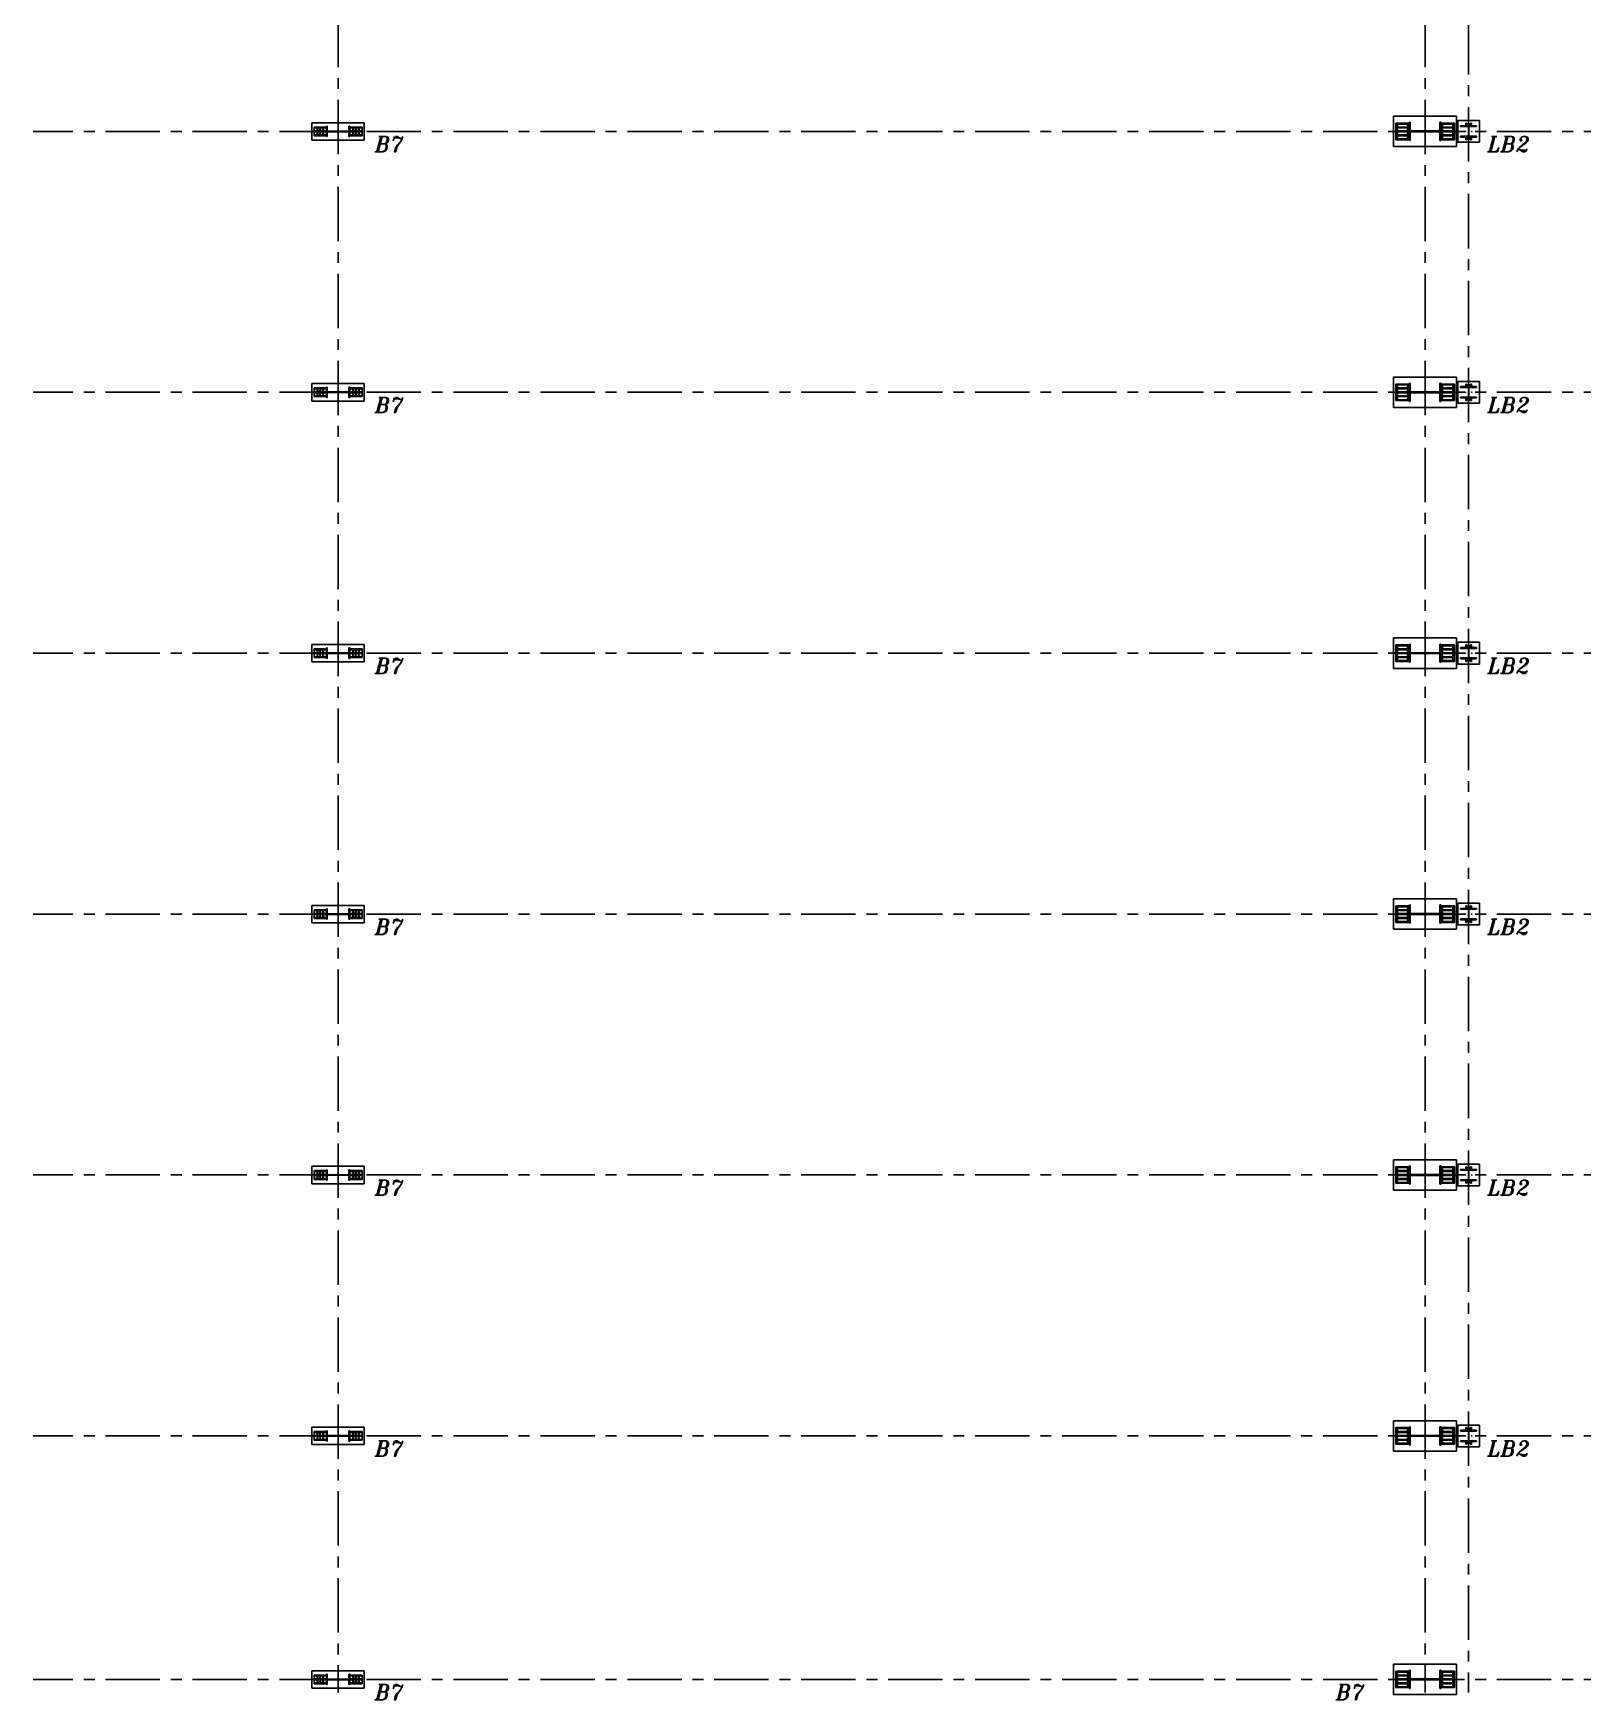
# Model space of a CAD drawing. Header units: inches. Extents: x -15 to 1885144, y -42615 to 866270.
# Drawn here: x 1628025 to 1663659, y 471937 to 510259 of the extents above; entities that cross this region are included whole.
import ezdxf

# ---------------------------------------------------------------- set-up
doc = ezdxf.new("R2010")
doc.units = ezdxf.units.IN
doc.header["$LTSCALE"] = 100
doc.header["$MEASUREMENT"] = 0
for name, pattern in [('CENTER', [2, 1.25, -0.25, 0.25, -0.25]), ('dash line', [30, 12, -18]), ('PHANTOM2', [1.25, 0.625, -0.125, 0.125, -0.125, 0.125, -0.125])]:
    doc.linetypes.add(name, pattern=pattern)
for name, color, linetype in [('axis', 8, 'PHANTOM2'), ('bolt', 1, 'Continuous'), ('bracing', 6, 'Continuous'), ('columns', 2, 'Continuous'), ('text', 3, 'Continuous')]:
    doc.layers.add(name, color=color, linetype=linetype)
doc.styles.add('TEXT-3', font='ITALICT.shx', dxfattribs={"height": 350})

# ---------------------------------------------------------------- blocks, each defined once
blk = doc.blocks.new('*U892')
at = {"layer": 'axis', "ltscale": 0.01}
blk.add_line((0, 7.5), (0, -7.5), dxfattribs=at)
at = {"layer": 'columns'}
for p, q in [((-600, 200), (600, 200)), ((-600, -200), (-600, 200)), ((-270, 100), (-550, 100)), ((-550, 100), (-550, 80)), ((-550, 80), (-270, 80)), ((-550, 80), (-550, 10)), ((-270, 10), (-550, 10)), ((-550, -10), (-550, 10)), ((-250, 120), (-270, 120)), ((-270, 120), (-270, -120)), ((-250, -120), (-250, 120)), ((250, 7.5), (-250, 7.5)), ((250, -120), (250, 120)), ((250, 120), (270, 120)), ((270, 120), (270, -120)), ((270, 100), (550, 100)), ((550, 80), (270, 80)), ((270, 10), (550, 10)), ((550, 100), (550, 80)), ((550, 10), (550, 80)), ((550, -10), (550, 10)), ((600, 200), (600, -200)), ((600, -200), (-600, -200)), ((-270, -10), (-550, -10)), ((-550, -10), (-550, -80)), ((-550, -100), (-550, -80)), ((-550, -80), (-270, -80)), ((-270, -100), (-550, -100)), ((-270, -120), (-250, -120)), ((250, -7.5), (-250, -7.5)), ((270, -120), (250, -120)), ((270, -10), (550, -10)), ((550, -80), (270, -80)), ((270, -100), (550, -100)), ((550, -80), (550, -10)), ((550, -100), (550, -80))]:
    blk.add_line(p, q, dxfattribs=at)
at = {"layer": 'columns', "ltscale": 10}
for p, q in [((-550, 100), (-290, 100)), ((-550, 80), (-290, 80)), ((-550, 10), (-290, 10)), ((-270, 30), (-270, 60)), ((-250, 17.5), (-250, 120)), ((-230, 7.5), (230, 7.5)), ((250, 17.5), (250, 120)), ((270, 30), (270, 60)), ((550, 100), (290, 100)), ((550, 80), (290, 80)), ((550, 10), (290, 10)), ((-550, -10), (-290, -10)), ((-550, -80), (-290, -80)), ((-550, -100), (-290, -100)), ((-270, -60), (-270, -30)), ((-250, -120), (-250, -17.5)), ((-230, -7.5), (230, -7.5)), ((250, -120), (250, -17.5)), ((270, -60), (270, -30)), ((550, -10), (290, -10)), ((550, -80), (290, -80)), ((550, -100), (290, -100))]:
    blk.add_line(p, q, dxfattribs=at)
at = {"layer": 'columns'}
for centre in [(-476, 45), (-410, 45), (-344, 45), (344, 45), (410, 45), (476, 45), (-476, -45), (-410, -45), (-344, -45), (344, -45), (410, -45), (476, -45)]:
    blk.add_circle(centre, 11, dxfattribs=at)
blk = doc.blocks.new('*U893')
at = {"layer": 'axis', "color": 0, "linetype": 'ByBlock', "lineweight": -2, "transparency": 16777216}
for p in [(0, 30000), (0, 24000), (0, 18000), (0, 12000), (0, 6000), (0, 0)]:
    blk.add_blockref('*U892', p, dxfattribs=at)
blk = doc.blocks.new('*U894')
at = {"layer": 'bolt'}
for centre in [(-124.5, 0), (124.5, 0)]:
    blk.add_circle(centre, 11, dxfattribs=at)
blk = doc.blocks.new('*U895')
at = {"layer": 'columns', "color": 0, "linetype": 'ByBlock', "lineweight": -2, "transparency": 16777216}
for p in [(0, 0), (1035, 0), (0, -90), (0, -180), (0, -270), (1035, -90), (1035, -180), (1035, -270)]:
    blk.add_blockref('*U894', p, dxfattribs=at)
blk = doc.blocks.new('*U899')
at = {"layer": 'bolt'}
for centre in [(-124.5, 0), (124.5, 0)]:
    blk.add_circle(centre, 11, dxfattribs=at)
blk = doc.blocks.new('*U900')
at = {"layer": 'columns', "color": 0, "linetype": 'ByBlock', "lineweight": -2, "transparency": 16777216}
for p in [(0, 0), (1035, 0), (0, -90), (0, -180), (0, -270), (1035, -90), (1035, -180), (1035, -270)]:
    blk.add_blockref('*U899', p, dxfattribs=at)
blk = doc.blocks.new('*U901')
at = {"layer": 'bolt'}
for centre in [(-124.5, 0), (124.5, 0)]:
    blk.add_circle(centre, 11, dxfattribs=at)
blk = doc.blocks.new('*U902')
at = {"layer": 'columns', "color": 0, "linetype": 'ByBlock', "lineweight": -2, "transparency": 16777216}
for p in [(0, 0), (1035, 0), (0, -90), (0, -180), (0, -270), (1035, -90), (1035, -180), (1035, -270)]:
    blk.add_blockref('*U901', p, dxfattribs=at)
blk = doc.blocks.new('*U903')
at = {"layer": 'bolt'}
for centre in [(-124.5, 0), (124.5, 0)]:
    blk.add_circle(centre, 11, dxfattribs=at)
blk = doc.blocks.new('*U904')
at = {"layer": 'columns', "color": 0, "linetype": 'ByBlock', "lineweight": -2, "transparency": 16777216}
for p in [(0, 0), (1035, 0), (0, -90), (0, -180), (0, -270), (1035, -90), (1035, -180), (1035, -270)]:
    blk.add_blockref('*U903', p, dxfattribs=at)
blk = doc.blocks.new('*U905')
at = {"layer": 'bolt'}
for centre in [(-124.5, 0), (124.5, 0)]:
    blk.add_circle(centre, 11, dxfattribs=at)
blk = doc.blocks.new('*U906')
at = {"layer": 'columns', "color": 0, "linetype": 'ByBlock', "lineweight": -2, "transparency": 16777216}
for p in [(0, 0), (1035, 0), (0, -90), (0, -180), (0, -270), (1035, -90), (1035, -180), (1035, -270)]:
    blk.add_blockref('*U905', p, dxfattribs=at)
blk = doc.blocks.new('*U907')
at = {"layer": 'bolt'}
for centre in [(-124.5, 0), (124.5, 0)]:
    blk.add_circle(centre, 11, dxfattribs=at)
blk = doc.blocks.new('*U908')
at = {"layer": 'columns', "color": 0, "linetype": 'ByBlock', "lineweight": -2, "transparency": 16777216}
for p in [(0, 0), (1035, 0), (0, -90), (0, -180), (0, -270), (1035, -90), (1035, -180), (1035, -270)]:
    blk.add_blockref('*U907', p, dxfattribs=at)
blk = doc.blocks.new('*U909')
at = {"layer": 'bolt'}
for centre in [(-124.5, 0), (124.5, 0)]:
    blk.add_circle(centre, 11, dxfattribs=at)
blk = doc.blocks.new('*U910')
at = {"layer": 'columns', "color": 0, "linetype": 'ByBlock', "lineweight": -2, "transparency": 16777216}
for p in [(0, 0), (1035, 0), (0, -90), (0, -180), (0, -270), (1035, -90), (1035, -180), (1035, -270)]:
    blk.add_blockref('*U909', p, dxfattribs=at)
blk = doc.blocks.new('*U1034')
at = {"layer": 'text', "linetype": 'Continuous', "style": 'TEXT-3'}
for s, p in [('B7', (-44119, -175)), ('LB2', (-18529, -175))]:
    blk.add_text(s, height=350, dxfattribs=at).set_placement(p)
blk = doc.blocks.new('*U1035')
at = {"layer": 'bracing', "color": 0, "linetype": 'ByBlock', "lineweight": -2, "transparency": 16777216}
for p in [(0, 30000), (0, 24000), (0, 18000), (0, 12000), (0, 6000), (0, 0)]:
    blk.add_blockref('*U1034', p, dxfattribs=at)

msp = doc.modelspace()

# ---------------------------------------------------------------- linework, layer by layer
at = {"layer": 'axis', "linetype": 'CENTER', "ltscale": 10}
for p, q in [((1661034.378, 550564.079), (1661034.378, 472103.515)), ((1635034.378, 548729.183), (1635034.378, 472103.515)), ((1660034.378, 548729.183), (1660034.378, 472103.515)), ((1734936.993, 508003.515), (1628025.176, 508003.515)), ((1734936.993, 508003.515), (1628025.176, 508003.515)), ((1734936.993, 508003.515), (1628025.176, 508003.515)), ((1734936.993, 508003.515), (1628025.176, 508003.515)), ((1734936.993, 502003.515), (1628025.176, 502003.515)), ((1734936.993, 502003.515), (1628025.176, 502003.515)), ((1734936.993, 502003.515), (1628025.176, 502003.515)), ((1734936.993, 502003.515), (1628025.176, 502003.515)), ((1734936.993, 496003.515), (1628025.176, 496003.515)), ((1734936.993, 496003.515), (1628025.176, 496003.515)), ((1734936.993, 496003.515), (1628025.176, 496003.515)), ((1734936.993, 496003.515), (1628025.176, 496003.515)), ((1734936.993, 490003.515), (1628025.176, 490003.515)), ((1734936.993, 490003.515), (1628025.176, 490003.515)), ((1734936.993, 490003.515), (1628025.176, 490003.515)), ((1734936.993, 490003.515), (1628025.176, 490003.515)), ((1734936.993, 484003.515), (1628025.176, 484003.515)), ((1734936.993, 484003.515), (1628025.176, 484003.515)), ((1734936.993, 484003.515), (1628025.176, 484003.515)), ((1734936.993, 484003.515), (1628025.176, 484003.515)), ((1734936.993, 478003.515), (1628025.176, 478003.515)), ((1734936.993, 478003.515), (1628025.176, 478003.515)), ((1734936.993, 478003.515), (1628025.176, 478003.515)), ((1734936.993, 478003.515), (1628025.176, 478003.515)), ((1734936.993, 472403.515), (1628025.176, 472403.515)), ((1635034.378, 472411.015), (1635034.378, 472396.015))]:
    msp.add_line(p, q, dxfattribs=at)
at = {"layer": 'columns'}
for p, q in [((1659309.378, 507653.515), (1659309.378, 508353.515)), ((1659309.378, 508353.515), (1660759.378, 508353.515)), ((1659674.378, 508193.515), (1659359.378, 508193.515)), ((1659359.378, 508193.515), (1659359.378, 507813.515)), ((1659694.378, 508213.515), (1659674.378, 508213.515)), ((1659674.378, 508213.515), (1659674.378, 507793.515)), ((1659674.378, 508105.515), (1659674.378, 508189.515)), ((1659674.378, 508173.515), (1659674.378, 508103.515)), ((1659694.378, 507793.515), (1659694.378, 508213.515)), ((1660394.378, 508213.515), (1660374.378, 508213.515)), ((1660374.378, 508213.515), (1660374.378, 507793.515)), ((1660394.378, 507793.515), (1660394.378, 508213.515)), ((1660394.378, 508193.515), (1660709.378, 508193.515)), ((1660709.378, 508193.515), (1660709.378, 507813.515)), ((1660759.378, 508353.515), (1660759.378, 508003.515)), ((1660784.378, 507753.515), (1660784.378, 508253.515)), ((1660784.378, 508253.515), (1661034.378, 508253.515)), ((1660969.378, 508133.515), (1660969.378, 508193.515)), ((1660969.378, 508193.515), (1660989.378, 508193.515)), ((1660989.378, 508193.515), (1660989.378, 508133.515)), ((1661024.378, 508133.515), (1661024.378, 508193.515)), ((1661024.378, 508193.515), (1661044.378, 508193.515)), ((1661034.378, 508253.515), (1661284.378, 508253.515)), ((1661044.378, 508193.515), (1661044.378, 508133.515)), ((1661079.378, 508133.515), (1661079.378, 508193.515)), ((1661079.378, 508193.515), (1661099.378, 508193.515)), ((1661099.378, 508193.515), (1661099.378, 508133.515)), ((1661284.378, 508253.515), (1661284.378, 507753.515)), ((1659359.378, 507813.515), (1659674.378, 507813.515)), ((1659694.378, 507793.515), (1659674.378, 507793.515)), ((1660374.378, 508013.515), (1659694.378, 508013.515)), ((1660374.378, 507993.515), (1659694.378, 507993.515)), ((1660374.378, 507793.515), (1660394.378, 507793.515)), ((1660709.378, 507813.515), (1660394.378, 507813.515)), ((1660759.378, 508003.515), (1660759.378, 507653.515)), ((1660849.378, 508113.515), (1660849.378, 508133.515)), ((1660849.378, 508133.515), (1660959.378, 508133.515)), ((1660959.378, 508113.515), (1660849.378, 508113.515)), ((1660849.378, 507873.515), (1660849.378, 507893.515)), ((1660849.378, 507893.515), (1660959.378, 507893.515)), ((1660959.378, 507873.515), (1660849.378, 507873.515)), ((1661109.378, 508133.515), (1660959.378, 508133.515)), ((1660959.378, 508133.515), (1660959.378, 508113.515)), ((1660959.378, 508113.515), (1661109.378, 508113.515)), ((1661109.378, 507893.515), (1660959.378, 507893.515)), ((1660959.378, 507893.515), (1660959.378, 507873.515)), ((1660959.378, 507873.515), (1661109.378, 507873.515)), ((1660969.378, 507873.515), (1660969.378, 507813.515)), ((1660969.378, 507813.515), (1660989.378, 507813.515)), ((1660989.378, 507813.515), (1660989.378, 507873.515)), ((1661024.378, 507873.515), (1661024.378, 507813.515)), ((1661024.378, 507813.515), (1661044.378, 507813.515)), ((1661029.378, 507893.515), (1661029.378, 508113.515)), ((1661039.378, 507893.515), (1661039.378, 508113.515)), ((1661044.378, 507813.515), (1661044.378, 507873.515)), ((1661079.378, 507873.515), (1661079.378, 507813.515)), ((1661079.378, 507813.515), (1661099.378, 507813.515)), ((1661099.378, 507813.515), (1661099.378, 507873.515)), ((1661109.378, 508113.515), (1661109.378, 508133.515)), ((1661219.378, 508133.515), (1661109.378, 508133.515)), ((1661109.378, 508113.515), (1661219.378, 508113.515)), ((1661109.378, 507873.515), (1661109.378, 507893.515)), ((1661219.378, 507893.515), (1661109.378, 507893.515)), ((1661109.378, 507873.515), (1661219.378, 507873.515)), ((1661219.378, 508113.515), (1661219.378, 508133.515)), ((1661219.378, 507873.515), (1661219.378, 507893.515)), ((1660759.378, 507653.515), (1659309.378, 507653.515)), ((1661284.378, 507753.515), (1660784.378, 507753.515)), ((1659309.378, 501653.515), (1659309.378, 502353.515)), ((1659309.378, 502353.515), (1660759.378, 502353.515)), ((1659674.378, 502193.515), (1659359.378, 502193.515)), ((1659359.378, 502193.515), (1659359.378, 501813.515)), ((1659694.378, 502213.515), (1659674.378, 502213.515)), ((1659674.378, 502213.515), (1659674.378, 501793.515)), ((1659674.378, 502105.515), (1659674.378, 502189.515)), ((1659674.378, 502173.515), (1659674.378, 502103.515)), ((1659694.378, 501793.515), (1659694.378, 502213.515)), ((1660394.378, 502213.515), (1660374.378, 502213.515)), ((1660374.378, 502213.515), (1660374.378, 501793.515)), ((1660394.378, 501793.515), (1660394.378, 502213.515)), ((1660394.378, 502193.515), (1660709.378, 502193.515)), ((1660709.378, 502193.515), (1660709.378, 501813.515)), ((1660759.378, 502353.515), (1660759.378, 502003.515)), ((1660784.378, 501753.515), (1660784.378, 502253.515)), ((1660784.378, 502253.515), (1661034.378, 502253.515)), ((1660849.378, 502113.515), (1660849.378, 502133.515)), ((1660849.378, 502133.515), (1660959.378, 502133.515)), ((1660959.378, 502113.515), (1660849.378, 502113.515)), ((1661109.378, 502133.515), (1660959.378, 502133.515)), ((1660959.378, 502133.515), (1660959.378, 502113.515)), ((1660959.378, 502113.515), (1661109.378, 502113.515)), ((1660969.378, 502133.515), (1660969.378, 502193.515)), ((1660969.378, 502193.515), (1660989.378, 502193.515)), ((1660989.378, 502193.515), (1660989.378, 502133.515)), ((1661024.378, 502133.515), (1661024.378, 502193.515)), ((1661024.378, 502193.515), (1661044.378, 502193.515)), ((1661029.378, 501893.515), (1661029.378, 502113.515)), ((1661034.378, 502253.515), (1661284.378, 502253.515)), ((1661039.378, 501893.515), (1661039.378, 502113.515)), ((1661044.378, 502193.515), (1661044.378, 502133.515)), ((1661079.378, 502133.515), (1661079.378, 502193.515)), ((1661079.378, 502193.515), (1661099.378, 502193.515)), ((1661099.378, 502193.515), (1661099.378, 502133.515)), ((1661109.378, 502113.515), (1661109.378, 502133.515)), ((1661219.378, 502133.515), (1661109.378, 502133.515)), ((1661109.378, 502113.515), (1661219.378, 502113.515)), ((1661219.378, 502113.515), (1661219.378, 502133.515)), ((1661284.378, 502253.515), (1661284.378, 501753.515)), ((1660759.378, 501653.515), (1659309.378, 501653.515)), ((1659359.378, 501813.515), (1659674.378, 501813.515)), ((1659694.378, 501793.515), (1659674.378, 501793.515)), ((1660374.378, 502013.515), (1659694.378, 502013.515)), ((1660374.378, 501993.515), (1659694.378, 501993.515)), ((1660374.378, 501793.515), (1660394.378, 501793.515)), ((1660709.378, 501813.515), (1660394.378, 501813.515)), ((1660759.378, 502003.515), (1660759.378, 501653.515)), ((1661284.378, 501753.515), (1660784.378, 501753.515)), ((1660849.378, 501873.515), (1660849.378, 501893.515)), ((1660849.378, 501893.515), (1660959.378, 501893.515)), ((1660959.378, 501873.515), (1660849.378, 501873.515)), ((1661109.378, 501893.515), (1660959.378, 501893.515)), ((1660959.378, 501893.515), (1660959.378, 501873.515)), ((1660959.378, 501873.515), (1661109.378, 501873.515)), ((1660969.378, 501873.515), (1660969.378, 501813.515)), ((1660969.378, 501813.515), (1660989.378, 501813.515)), ((1660989.378, 501813.515), (1660989.378, 501873.515)), ((1661024.378, 501873.515), (1661024.378, 501813.515)), ((1661024.378, 501813.515), (1661044.378, 501813.515)), ((1661044.378, 501813.515), (1661044.378, 501873.515)), ((1661079.378, 501873.515), (1661079.378, 501813.515)), ((1661079.378, 501813.515), (1661099.378, 501813.515)), ((1661099.378, 501813.515), (1661099.378, 501873.515)), ((1661109.378, 501873.515), (1661109.378, 501893.515)), ((1661219.378, 501893.515), (1661109.378, 501893.515)), ((1661109.378, 501873.515), (1661219.378, 501873.515)), ((1661219.378, 501873.515), (1661219.378, 501893.515)), ((1659309.378, 495653.515), (1659309.378, 496353.515)), ((1659309.378, 496353.515), (1660759.378, 496353.515)), ((1660759.378, 496353.515), (1660759.378, 496003.515)), ((1659674.378, 496193.515), (1659359.378, 496193.515)), ((1659359.378, 496193.515), (1659359.378, 495813.515)), ((1659694.378, 496213.515), (1659674.378, 496213.515)), ((1659674.378, 496213.515), (1659674.378, 495793.515)), ((1659674.378, 496105.515), (1659674.378, 496189.515)), ((1659674.378, 496173.515), (1659674.378, 496103.515)), ((1659694.378, 495793.515), (1659694.378, 496213.515)), ((1660374.378, 496013.515), (1659694.378, 496013.515)), ((1660374.378, 495993.515), (1659694.378, 495993.515)), ((1660394.378, 496213.515), (1660374.378, 496213.515)), ((1660374.378, 496213.515), (1660374.378, 495793.515)), ((1660394.378, 495793.515), (1660394.378, 496213.515)), ((1660394.378, 496193.515), (1660709.378, 496193.515)), ((1660709.378, 496193.515), (1660709.378, 495813.515)), ((1660759.378, 496003.515), (1660759.378, 495653.515)), ((1660784.378, 495753.515), (1660784.378, 496253.515)), ((1660784.378, 496253.515), (1661034.378, 496253.515)), ((1660849.378, 496113.515), (1660849.378, 496133.515)), ((1660849.378, 496133.515), (1660959.378, 496133.515)), ((1660959.378, 496113.515), (1660849.378, 496113.515)), ((1660849.378, 495873.515), (1660849.378, 495893.515)), ((1660849.378, 495893.515), (1660959.378, 495893.515)), ((1661109.378, 496133.515), (1660959.378, 496133.515)), ((1660959.378, 496133.515), (1660959.378, 496113.515)), ((1660959.378, 496113.515), (1661109.378, 496113.515)), ((1661109.378, 495893.515), (1660959.378, 495893.515)), ((1660959.378, 495893.515), (1660959.378, 495873.515)), ((1660969.378, 496133.515), (1660969.378, 496193.515)), ((1660969.378, 496193.515), (1660989.378, 496193.515)), ((1660989.378, 496193.515), (1660989.378, 496133.515)), ((1661024.378, 496133.515), (1661024.378, 496193.515)), ((1661024.378, 496193.515), (1661044.378, 496193.515)), ((1661029.378, 495893.515), (1661029.378, 496113.515)), ((1661034.378, 496253.515), (1661284.378, 496253.515)), ((1661039.378, 495893.515), (1661039.378, 496113.515)), ((1661044.378, 496193.515), (1661044.378, 496133.515)), ((1661079.378, 496133.515), (1661079.378, 496193.515)), ((1661079.378, 496193.515), (1661099.378, 496193.515)), ((1661099.378, 496193.515), (1661099.378, 496133.515)), ((1661109.378, 496113.515), (1661109.378, 496133.515)), ((1661219.378, 496133.515), (1661109.378, 496133.515)), ((1661109.378, 496113.515), (1661219.378, 496113.515)), ((1661109.378, 495873.515), (1661109.378, 495893.515)), ((1661219.378, 495893.515), (1661109.378, 495893.515)), ((1661219.378, 496113.515), (1661219.378, 496133.515)), ((1661219.378, 495873.515), (1661219.378, 495893.515)), ((1661284.378, 496253.515), (1661284.378, 495753.515)), ((1660759.378, 495653.515), (1659309.378, 495653.515)), ((1659359.378, 495813.515), (1659674.378, 495813.515)), ((1659694.378, 495793.515), (1659674.378, 495793.515)), ((1660374.378, 495793.515), (1660394.378, 495793.515)), ((1660709.378, 495813.515), (1660394.378, 495813.515)), ((1661284.378, 495753.515), (1660784.378, 495753.515)), ((1660959.378, 495873.515), (1660849.378, 495873.515)), ((1660959.378, 495873.515), (1661109.378, 495873.515)), ((1660969.378, 495873.515), (1660969.378, 495813.515)), ((1660969.378, 495813.515), (1660989.378, 495813.515)), ((1660989.378, 495813.515), (1660989.378, 495873.515)), ((1661024.378, 495873.515), (1661024.378, 495813.515)), ((1661024.378, 495813.515), (1661044.378, 495813.515)), ((1661044.378, 495813.515), (1661044.378, 495873.515)), ((1661079.378, 495873.515), (1661079.378, 495813.515)), ((1661079.378, 495813.515), (1661099.378, 495813.515)), ((1661099.378, 495813.515), (1661099.378, 495873.515)), ((1661109.378, 495873.515), (1661219.378, 495873.515)), ((1659309.378, 489653.515), (1659309.378, 490353.515)), ((1659309.378, 490353.515), (1660759.378, 490353.515)), ((1659674.378, 490193.515), (1659359.378, 490193.515)), ((1659359.378, 490193.515), (1659359.378, 489813.515)), ((1659694.378, 490213.515), (1659674.378, 490213.515)), ((1659674.378, 490213.515), (1659674.378, 489793.515)), ((1659674.378, 490105.515), (1659674.378, 490189.515)), ((1659674.378, 490173.515), (1659674.378, 490103.515)), ((1659694.378, 489793.515), (1659694.378, 490213.515)), ((1660394.378, 490213.515), (1660374.378, 490213.515)), ((1660374.378, 490213.515), (1660374.378, 489793.515)), ((1660394.378, 489793.515), (1660394.378, 490213.515)), ((1660394.378, 490193.515), (1660709.378, 490193.515)), ((1660709.378, 490193.515), (1660709.378, 489813.515)), ((1660759.378, 490353.515), (1660759.378, 490003.515)), ((1660784.378, 489753.515), (1660784.378, 490253.515)), ((1660784.378, 490253.515), (1661034.378, 490253.515)), ((1660969.378, 490133.515), (1660969.378, 490193.515)), ((1660969.378, 490193.515), (1660989.378, 490193.515)), ((1660989.378, 490193.515), (1660989.378, 490133.515)), ((1661024.378, 490133.515), (1661024.378, 490193.515)), ((1661024.378, 490193.515), (1661044.378, 490193.515)), ((1661034.378, 490253.515), (1661284.378, 490253.515)), ((1661044.378, 490193.515), (1661044.378, 490133.515)), ((1661079.378, 490133.515), (1661079.378, 490193.515)), ((1661079.378, 490193.515), (1661099.378, 490193.515)), ((1661099.378, 490193.515), (1661099.378, 490133.515)), ((1661284.378, 490253.515), (1661284.378, 489753.515)), ((1659359.378, 489813.515), (1659674.378, 489813.515)), ((1659694.378, 489793.515), (1659674.378, 489793.515)), ((1660374.378, 490013.515), (1659694.378, 490013.515)), ((1660374.378, 489993.515), (1659694.378, 489993.515)), ((1660374.378, 489793.515), (1660394.378, 489793.515)), ((1660709.378, 489813.515), (1660394.378, 489813.515)), ((1660759.378, 490003.515), (1660759.378, 489653.515)), ((1660849.378, 490113.515), (1660849.378, 490133.515)), ((1660849.378, 490133.515), (1660959.378, 490133.515)), ((1660959.378, 490113.515), (1660849.378, 490113.515)), ((1660849.378, 489873.515), (1660849.378, 489893.515)), ((1660849.378, 489893.515), (1660959.378, 489893.515)), ((1660959.378, 489873.515), (1660849.378, 489873.515)), ((1661109.378, 490133.515), (1660959.378, 490133.515)), ((1660959.378, 490133.515), (1660959.378, 490113.515)), ((1660959.378, 490113.515), (1661109.378, 490113.515)), ((1661109.378, 489893.515), (1660959.378, 489893.515)), ((1660959.378, 489893.515), (1660959.378, 489873.515)), ((1660959.378, 489873.515), (1661109.378, 489873.515)), ((1660969.378, 489873.515), (1660969.378, 489813.515)), ((1660969.378, 489813.515), (1660989.378, 489813.515)), ((1660989.378, 489813.515), (1660989.378, 489873.515)), ((1661024.378, 489873.515), (1661024.378, 489813.515)), ((1661024.378, 489813.515), (1661044.378, 489813.515)), ((1661029.378, 489893.515), (1661029.378, 490113.515)), ((1661039.378, 489893.515), (1661039.378, 490113.515)), ((1661044.378, 489813.515), (1661044.378, 489873.515)), ((1661079.378, 489873.515), (1661079.378, 489813.515)), ((1661079.378, 489813.515), (1661099.378, 489813.515)), ((1661099.378, 489813.515), (1661099.378, 489873.515)), ((1661109.378, 490113.515), (1661109.378, 490133.515)), ((1661219.378, 490133.515), (1661109.378, 490133.515)), ((1661109.378, 490113.515), (1661219.378, 490113.515)), ((1661109.378, 489873.515), (1661109.378, 489893.515)), ((1661219.378, 489893.515), (1661109.378, 489893.515)), ((1661109.378, 489873.515), (1661219.378, 489873.515)), ((1661219.378, 490113.515), (1661219.378, 490133.515)), ((1661219.378, 489873.515), (1661219.378, 489893.515)), ((1660759.378, 489653.515), (1659309.378, 489653.515)), ((1661284.378, 489753.515), (1660784.378, 489753.515)), ((1659309.378, 483653.515), (1659309.378, 484353.515)), ((1659309.378, 484353.515), (1660759.378, 484353.515)), ((1659674.378, 484193.515), (1659359.378, 484193.515)), ((1659359.378, 484193.515), (1659359.378, 483813.515)), ((1659694.378, 484213.515), (1659674.378, 484213.515)), ((1659674.378, 484213.515), (1659674.378, 483793.515)), ((1659674.378, 484105.515), (1659674.378, 484189.515)), ((1659674.378, 484173.515), (1659674.378, 484103.515)), ((1659694.378, 483793.515), (1659694.378, 484213.515)), ((1660374.378, 484013.515), (1659694.378, 484013.515)), ((1660394.378, 484213.515), (1660374.378, 484213.515)), ((1660374.378, 484213.515), (1660374.378, 483793.515)), ((1660394.378, 483793.515), (1660394.378, 484213.515)), ((1660394.378, 484193.515), (1660709.378, 484193.515)), ((1660709.378, 484193.515), (1660709.378, 483813.515)), ((1660759.378, 484353.515), (1660759.378, 484003.515)), ((1660784.378, 483753.515), (1660784.378, 484253.515)), ((1660784.378, 484253.515), (1661034.378, 484253.515)), ((1660849.378, 484113.515), (1660849.378, 484133.515)), ((1660849.378, 484133.515), (1660959.378, 484133.515)), ((1660959.378, 484113.515), (1660849.378, 484113.515)), ((1661109.378, 484133.515), (1660959.378, 484133.515)), ((1660959.378, 484133.515), (1660959.378, 484113.515)), ((1660959.378, 484113.515), (1661109.378, 484113.515)), ((1660969.378, 484133.515), (1660969.378, 484193.515)), ((1660969.378, 484193.515), (1660989.378, 484193.515)), ((1660989.378, 484193.515), (1660989.378, 484133.515)), ((1661024.378, 484133.515), (1661024.378, 484193.515)), ((1661024.378, 484193.515), (1661044.378, 484193.515)), ((1661029.378, 483893.515), (1661029.378, 484113.515)), ((1661034.378, 484253.515), (1661284.378, 484253.515)), ((1661039.378, 483893.515), (1661039.378, 484113.515)), ((1661044.378, 484193.515), (1661044.378, 484133.515)), ((1661079.378, 484133.515), (1661079.378, 484193.515)), ((1661079.378, 484193.515), (1661099.378, 484193.515)), ((1661099.378, 484193.515), (1661099.378, 484133.515)), ((1661109.378, 484113.515), (1661109.378, 484133.515)), ((1661219.378, 484133.515), (1661109.378, 484133.515)), ((1661109.378, 484113.515), (1661219.378, 484113.515)), ((1661219.378, 484113.515), (1661219.378, 484133.515)), ((1661284.378, 484253.515), (1661284.378, 483753.515)), ((1660759.378, 483653.515), (1659309.378, 483653.515)), ((1659359.378, 483813.515), (1659674.378, 483813.515)), ((1659694.378, 483793.515), (1659674.378, 483793.515)), ((1660374.378, 483993.515), (1659694.378, 483993.515)), ((1660374.378, 483793.515), (1660394.378, 483793.515)), ((1660709.378, 483813.515), (1660394.378, 483813.515)), ((1660759.378, 484003.515), (1660759.378, 483653.515)), ((1661284.378, 483753.515), (1660784.378, 483753.515)), ((1660849.378, 483873.515), (1660849.378, 483893.515)), ((1660849.378, 483893.515), (1660959.378, 483893.515)), ((1660959.378, 483873.515), (1660849.378, 483873.515)), ((1661109.378, 483893.515), (1660959.378, 483893.515)), ((1660959.378, 483893.515), (1660959.378, 483873.515)), ((1660959.378, 483873.515), (1661109.378, 483873.515)), ((1660969.378, 483873.515), (1660969.378, 483813.515)), ((1660969.378, 483813.515), (1660989.378, 483813.515)), ((1660989.378, 483813.515), (1660989.378, 483873.515)), ((1661024.378, 483873.515), (1661024.378, 483813.515)), ((1661024.378, 483813.515), (1661044.378, 483813.515)), ((1661044.378, 483813.515), (1661044.378, 483873.515)), ((1661079.378, 483873.515), (1661079.378, 483813.515)), ((1661079.378, 483813.515), (1661099.378, 483813.515)), ((1661099.378, 483813.515), (1661099.378, 483873.515)), ((1661109.378, 483873.515), (1661109.378, 483893.515)), ((1661219.378, 483893.515), (1661109.378, 483893.515)), ((1661109.378, 483873.515), (1661219.378, 483873.515)), ((1661219.378, 483873.515), (1661219.378, 483893.515)), ((1659309.378, 477653.515), (1659309.378, 478353.515)), ((1659309.378, 478353.515), (1660759.378, 478353.515)), ((1660759.378, 478353.515), (1660759.378, 478003.515)), ((1659674.378, 478193.515), (1659359.378, 478193.515)), ((1659359.378, 478193.515), (1659359.378, 477813.515)), ((1659694.378, 478213.515), (1659674.378, 478213.515)), ((1659674.378, 478213.515), (1659674.378, 477793.515)), ((1659674.378, 478105.515), (1659674.378, 478189.515)), ((1659674.378, 478173.515), (1659674.378, 478103.515)), ((1659694.378, 477793.515), (1659694.378, 478213.515)), ((1660374.378, 478013.515), (1659694.378, 478013.515)), ((1660374.378, 477993.515), (1659694.378, 477993.515)), ((1660394.378, 478213.515), (1660374.378, 478213.515)), ((1660374.378, 478213.515), (1660374.378, 477793.515)), ((1660394.378, 477793.515), (1660394.378, 478213.515)), ((1660394.378, 478193.515), (1660709.378, 478193.515)), ((1660709.378, 478193.515), (1660709.378, 477813.515)), ((1660759.378, 478003.515), (1660759.378, 477653.515)), ((1660784.378, 477753.515), (1660784.378, 478253.515)), ((1660784.378, 478253.515), (1661034.378, 478253.515)), ((1660849.378, 478113.515), (1660849.378, 478133.515)), ((1660849.378, 478133.515), (1660959.378, 478133.515)), ((1660959.378, 478113.515), (1660849.378, 478113.515)), ((1660849.378, 477873.515), (1660849.378, 477893.515)), ((1660849.378, 477893.515), (1660959.378, 477893.515)), ((1661109.378, 478133.515), (1660959.378, 478133.515)), ((1660959.378, 478133.515), (1660959.378, 478113.515)), ((1660959.378, 478113.515), (1661109.378, 478113.515)), ((1661109.378, 477893.515), (1660959.378, 477893.515)), ((1660959.378, 477893.515), (1660959.378, 477873.515)), ((1660969.378, 478133.515), (1660969.378, 478193.515)), ((1660969.378, 478193.515), (1660989.378, 478193.515)), ((1660989.378, 478193.515), (1660989.378, 478133.515)), ((1661024.378, 478133.515), (1661024.378, 478193.515)), ((1661024.378, 478193.515), (1661044.378, 478193.515)), ((1661029.378, 477893.515), (1661029.378, 478113.515)), ((1661034.378, 478253.515), (1661284.378, 478253.515)), ((1661039.378, 477893.515), (1661039.378, 478113.515)), ((1661044.378, 478193.515), (1661044.378, 478133.515)), ((1661079.378, 478133.515), (1661079.378, 478193.515)), ((1661079.378, 478193.515), (1661099.378, 478193.515)), ((1661099.378, 478193.515), (1661099.378, 478133.515)), ((1661109.378, 478113.515), (1661109.378, 478133.515)), ((1661219.378, 478133.515), (1661109.378, 478133.515)), ((1661109.378, 478113.515), (1661219.378, 478113.515)), ((1661109.378, 477873.515), (1661109.378, 477893.515)), ((1661219.378, 477893.515), (1661109.378, 477893.515)), ((1661219.378, 478113.515), (1661219.378, 478133.515)), ((1661219.378, 477873.515), (1661219.378, 477893.515)), ((1661284.378, 478253.515), (1661284.378, 477753.515)), ((1660759.378, 477653.515), (1659309.378, 477653.515)), ((1659359.378, 477813.515), (1659674.378, 477813.515)), ((1659694.378, 477793.515), (1659674.378, 477793.515)), ((1660374.378, 477793.515), (1660394.378, 477793.515)), ((1660709.378, 477813.515), (1660394.378, 477813.515)), ((1661284.378, 477753.515), (1660784.378, 477753.515)), ((1660959.378, 477873.515), (1660849.378, 477873.515)), ((1660959.378, 477873.515), (1661109.378, 477873.515)), ((1660969.378, 477873.515), (1660969.378, 477813.515)), ((1660969.378, 477813.515), (1660989.378, 477813.515)), ((1660989.378, 477813.515), (1660989.378, 477873.515)), ((1661024.378, 477873.515), (1661024.378, 477813.515)), ((1661024.378, 477813.515), (1661044.378, 477813.515)), ((1661044.378, 477813.515), (1661044.378, 477873.515)), ((1661079.378, 477873.515), (1661079.378, 477813.515)), ((1661079.378, 477813.515), (1661099.378, 477813.515)), ((1661099.378, 477813.515), (1661099.378, 477873.515)), ((1661109.378, 477873.515), (1661219.378, 477873.515)), ((1634434.378, 472603.515), (1635634.378, 472603.515)), ((1634434.378, 472203.515), (1634434.378, 472603.515)), ((1634784.378, 472523.515), (1634764.378, 472523.515)), ((1634764.378, 472523.515), (1634764.378, 472283.515)), ((1634784.378, 472283.515), (1634784.378, 472523.515)), ((1635284.378, 472283.515), (1635284.378, 472523.515)), ((1635284.378, 472523.515), (1635304.378, 472523.515)), ((1635304.378, 472523.515), (1635304.378, 472283.515)), ((1635634.378, 472603.515), (1635634.378, 472203.515)), ((1659309.378, 472053.515), (1659309.378, 472753.515)), ((1659309.378, 472753.515), (1660759.378, 472753.515)), ((1659674.378, 472593.515), (1659359.378, 472593.515)), ((1659359.378, 472593.515), (1659359.378, 472213.515)), ((1659694.378, 472613.515), (1659674.378, 472613.515)), ((1659674.378, 472613.515), (1659674.378, 472193.515)), ((1659674.378, 472505.515), (1659674.378, 472589.515)), ((1659674.378, 472573.515), (1659674.378, 472503.515)), ((1659694.378, 472193.515), (1659694.378, 472613.515)), ((1660394.378, 472613.515), (1660374.378, 472613.515)), ((1660374.378, 472613.515), (1660374.378, 472193.515)), ((1660394.378, 472193.515), (1660394.378, 472613.515)), ((1660394.378, 472593.515), (1660709.378, 472593.515)), ((1660709.378, 472593.515), (1660709.378, 472213.515)), ((1660759.378, 472753.515), (1660759.378, 472403.515)), ((1635634.378, 472203.515), (1634434.378, 472203.515)), ((1634764.378, 472503.515), (1634484.378, 472503.515)), ((1634484.378, 472503.515), (1634484.378, 472483.515)), ((1634484.378, 472483.515), (1634764.378, 472483.515)), ((1634484.378, 472483.515), (1634484.378, 472413.515)), ((1634764.378, 472413.515), (1634484.378, 472413.515)), ((1634484.378, 472393.515), (1634484.378, 472413.515)), ((1634764.378, 472393.515), (1634484.378, 472393.515)), ((1634484.378, 472393.515), (1634484.378, 472323.515)), ((1634484.378, 472303.515), (1634484.378, 472323.515)), ((1634484.378, 472323.515), (1634764.378, 472323.515)), ((1634764.378, 472303.515), (1634484.378, 472303.515)), ((1634764.378, 472283.515), (1634784.378, 472283.515)), ((1635284.378, 472411.015), (1634784.378, 472411.015)), ((1635284.378, 472396.015), (1634784.378, 472396.015)), ((1635304.378, 472283.515), (1635284.378, 472283.515)), ((1635304.378, 472503.515), (1635584.378, 472503.515)), ((1635584.378, 472483.515), (1635304.378, 472483.515)), ((1635304.378, 472413.515), (1635584.378, 472413.515)), ((1635304.378, 472393.515), (1635584.378, 472393.515)), ((1635584.378, 472323.515), (1635304.378, 472323.515)), ((1635304.378, 472303.515), (1635584.378, 472303.515)), ((1635584.378, 472503.515), (1635584.378, 472483.515)), ((1635584.378, 472413.515), (1635584.378, 472483.515)), ((1635584.378, 472393.515), (1635584.378, 472413.515)), ((1635584.378, 472323.515), (1635584.378, 472393.515)), ((1635584.378, 472303.515), (1635584.378, 472323.515)), ((1659359.378, 472213.515), (1659674.378, 472213.515)), ((1659694.378, 472193.515), (1659674.378, 472193.515)), ((1660374.378, 472413.515), (1659694.378, 472413.515)), ((1660374.378, 472393.515), (1659694.378, 472393.515)), ((1660374.378, 472193.515), (1660394.378, 472193.515)), ((1660709.378, 472213.515), (1660394.378, 472213.515)), ((1660759.378, 472403.515), (1660759.378, 472053.515)), ((1660759.378, 472053.515), (1659309.378, 472053.515))]:
    msp.add_line(p, q, dxfattribs=at)
at = {"layer": 'columns', "linetype": 'dash line'}
for p, q in [((1659359.378, 508193.515), (1659359.378, 508173.515)), ((1659359.378, 508173.515), (1659674.378, 508173.515)), ((1660709.378, 508173.515), (1660394.378, 508173.515)), ((1660709.378, 508193.515), (1660709.378, 508173.515)), ((1659674.378, 508103.515), (1659359.378, 508103.515)), ((1659359.378, 508103.515), (1659359.378, 508083.515)), ((1659359.378, 508083.515), (1659674.378, 508083.515)), ((1659674.378, 508013.515), (1659359.378, 508013.515)), ((1659359.378, 508013.515), (1659359.378, 507993.515)), ((1659359.378, 507993.515), (1659674.378, 507993.515)), ((1659674.378, 507923.515), (1659359.378, 507923.515)), ((1659359.378, 507923.515), (1659359.378, 507903.515)), ((1659359.378, 507903.515), (1659674.378, 507903.515)), ((1659674.378, 507833.515), (1659359.378, 507833.515)), ((1659359.378, 507833.515), (1659359.378, 507813.515)), ((1660394.378, 508103.515), (1660709.378, 508103.515)), ((1660709.378, 508083.515), (1660394.378, 508083.515)), ((1660394.378, 508013.515), (1660709.378, 508013.515)), ((1660709.378, 507993.515), (1660394.378, 507993.515)), ((1660394.378, 507923.515), (1660709.378, 507923.515)), ((1660709.378, 507903.515), (1660394.378, 507903.515)), ((1660394.378, 507833.515), (1660709.378, 507833.515)), ((1660709.378, 508103.515), (1660709.378, 508083.515)), ((1660709.378, 508013.515), (1660709.378, 507993.515)), ((1660709.378, 507923.515), (1660709.378, 507903.515)), ((1660709.378, 507833.515), (1660709.378, 507813.515)), ((1659359.378, 502193.515), (1659359.378, 502173.515)), ((1659359.378, 502173.515), (1659674.378, 502173.515)), ((1659674.378, 502103.515), (1659359.378, 502103.515)), ((1659359.378, 502103.515), (1659359.378, 502083.515)), ((1659359.378, 502083.515), (1659674.378, 502083.515)), ((1660709.378, 502173.515), (1660394.378, 502173.515)), ((1660394.378, 502103.515), (1660709.378, 502103.515)), ((1660709.378, 502083.515), (1660394.378, 502083.515)), ((1660709.378, 502193.515), (1660709.378, 502173.515)), ((1660709.378, 502103.515), (1660709.378, 502083.515)), ((1659674.378, 502013.515), (1659359.378, 502013.515)), ((1659359.378, 502013.515), (1659359.378, 501993.515)), ((1659359.378, 501993.515), (1659674.378, 501993.515)), ((1659674.378, 501923.515), (1659359.378, 501923.515)), ((1659359.378, 501923.515), (1659359.378, 501903.515)), ((1659359.378, 501903.515), (1659674.378, 501903.515)), ((1659674.378, 501833.515), (1659359.378, 501833.515)), ((1659359.378, 501833.515), (1659359.378, 501813.515)), ((1660394.378, 502013.515), (1660709.378, 502013.515)), ((1660709.378, 501993.515), (1660394.378, 501993.515)), ((1660394.378, 501923.515), (1660709.378, 501923.515)), ((1660709.378, 501903.515), (1660394.378, 501903.515)), ((1660394.378, 501833.515), (1660709.378, 501833.515)), ((1660709.378, 502013.515), (1660709.378, 501993.515)), ((1660709.378, 501923.515), (1660709.378, 501903.515)), ((1660709.378, 501833.515), (1660709.378, 501813.515)), ((1659359.378, 496193.515), (1659359.378, 496173.515)), ((1659359.378, 496173.515), (1659674.378, 496173.515)), ((1659674.378, 496103.515), (1659359.378, 496103.515)), ((1659359.378, 496103.515), (1659359.378, 496083.515)), ((1659359.378, 496083.515), (1659674.378, 496083.515)), ((1659674.378, 496013.515), (1659359.378, 496013.515)), ((1659359.378, 496013.515), (1659359.378, 495993.515)), ((1659359.378, 495993.515), (1659674.378, 495993.515)), ((1659674.378, 495923.515), (1659359.378, 495923.515)), ((1659359.378, 495923.515), (1659359.378, 495903.515)), ((1659359.378, 495903.515), (1659674.378, 495903.515)), ((1660709.378, 496173.515), (1660394.378, 496173.515)), ((1660394.378, 496103.515), (1660709.378, 496103.515)), ((1660709.378, 496083.515), (1660394.378, 496083.515)), ((1660394.378, 496013.515), (1660709.378, 496013.515)), ((1660709.378, 495993.515), (1660394.378, 495993.515)), ((1660394.378, 495923.515), (1660709.378, 495923.515)), ((1660709.378, 495903.515), (1660394.378, 495903.515)), ((1660709.378, 496193.515), (1660709.378, 496173.515)), ((1660709.378, 496103.515), (1660709.378, 496083.515)), ((1660709.378, 496013.515), (1660709.378, 495993.515)), ((1660709.378, 495923.515), (1660709.378, 495903.515)), ((1659674.378, 495833.515), (1659359.378, 495833.515)), ((1659359.378, 495833.515), (1659359.378, 495813.515)), ((1660394.378, 495833.515), (1660709.378, 495833.515)), ((1660709.378, 495833.515), (1660709.378, 495813.515)), ((1659359.378, 490193.515), (1659359.378, 490173.515)), ((1659359.378, 490173.515), (1659674.378, 490173.515)), ((1660709.378, 490173.515), (1660394.378, 490173.515)), ((1660709.378, 490193.515), (1660709.378, 490173.515)), ((1659674.378, 490103.515), (1659359.378, 490103.515)), ((1659359.378, 490103.515), (1659359.378, 490083.515)), ((1659359.378, 490083.515), (1659674.378, 490083.515)), ((1659674.378, 490013.515), (1659359.378, 490013.515)), ((1659359.378, 490013.515), (1659359.378, 489993.515)), ((1659359.378, 489993.515), (1659674.378, 489993.515)), ((1659674.378, 489923.515), (1659359.378, 489923.515)), ((1659359.378, 489923.515), (1659359.378, 489903.515)), ((1659359.378, 489903.515), (1659674.378, 489903.515)), ((1659674.378, 489833.515), (1659359.378, 489833.515)), ((1659359.378, 489833.515), (1659359.378, 489813.515)), ((1660394.378, 490103.515), (1660709.378, 490103.515)), ((1660709.378, 490083.515), (1660394.378, 490083.515)), ((1660394.378, 490013.515), (1660709.378, 490013.515)), ((1660709.378, 489993.515), (1660394.378, 489993.515)), ((1660394.378, 489923.515), (1660709.378, 489923.515)), ((1660709.378, 489903.515), (1660394.378, 489903.515)), ((1660394.378, 489833.515), (1660709.378, 489833.515)), ((1660709.378, 490103.515), (1660709.378, 490083.515)), ((1660709.378, 490013.515), (1660709.378, 489993.515)), ((1660709.378, 489923.515), (1660709.378, 489903.515)), ((1660709.378, 489833.515), (1660709.378, 489813.515)), ((1659359.378, 484193.515), (1659359.378, 484173.515)), ((1659359.378, 484173.515), (1659674.378, 484173.515)), ((1659674.378, 484103.515), (1659359.378, 484103.515)), ((1659359.378, 484103.515), (1659359.378, 484083.515)), ((1659359.378, 484083.515), (1659674.378, 484083.515)), ((1659674.378, 484013.515), (1659359.378, 484013.515)), ((1659359.378, 484013.515), (1659359.378, 483993.515)), ((1660709.378, 484173.515), (1660394.378, 484173.515)), ((1660394.378, 484103.515), (1660709.378, 484103.515)), ((1660709.378, 484083.515), (1660394.378, 484083.515)), ((1660394.378, 484013.515), (1660709.378, 484013.515)), ((1660709.378, 484193.515), (1660709.378, 484173.515)), ((1660709.378, 484103.515), (1660709.378, 484083.515)), ((1660709.378, 484013.515), (1660709.378, 483993.515)), ((1659359.378, 483993.515), (1659674.378, 483993.515)), ((1659674.378, 483923.515), (1659359.378, 483923.515)), ((1659359.378, 483923.515), (1659359.378, 483903.515)), ((1659359.378, 483903.515), (1659674.378, 483903.515)), ((1659674.378, 483833.515), (1659359.378, 483833.515)), ((1659359.378, 483833.515), (1659359.378, 483813.515)), ((1660709.378, 483993.515), (1660394.378, 483993.515)), ((1660394.378, 483923.515), (1660709.378, 483923.515)), ((1660709.378, 483903.515), (1660394.378, 483903.515)), ((1660394.378, 483833.515), (1660709.378, 483833.515)), ((1660709.378, 483923.515), (1660709.378, 483903.515)), ((1660709.378, 483833.515), (1660709.378, 483813.515)), ((1659359.378, 478193.515), (1659359.378, 478173.515)), ((1659359.378, 478173.515), (1659674.378, 478173.515)), ((1659674.378, 478103.515), (1659359.378, 478103.515)), ((1659359.378, 478103.515), (1659359.378, 478083.515)), ((1659359.378, 478083.515), (1659674.378, 478083.515)), ((1659674.378, 478013.515), (1659359.378, 478013.515)), ((1659359.378, 478013.515), (1659359.378, 477993.515)), ((1659359.378, 477993.515), (1659674.378, 477993.515)), ((1659674.378, 477923.515), (1659359.378, 477923.515)), ((1659359.378, 477923.515), (1659359.378, 477903.515)), ((1659359.378, 477903.515), (1659674.378, 477903.515)), ((1660709.378, 478173.515), (1660394.378, 478173.515)), ((1660394.378, 478103.515), (1660709.378, 478103.515)), ((1660709.378, 478083.515), (1660394.378, 478083.515)), ((1660394.378, 478013.515), (1660709.378, 478013.515)), ((1660709.378, 477993.515), (1660394.378, 477993.515)), ((1660394.378, 477923.515), (1660709.378, 477923.515)), ((1660709.378, 477903.515), (1660394.378, 477903.515)), ((1660709.378, 478193.515), (1660709.378, 478173.515)), ((1660709.378, 478103.515), (1660709.378, 478083.515)), ((1660709.378, 478013.515), (1660709.378, 477993.515)), ((1660709.378, 477923.515), (1660709.378, 477903.515)), ((1659674.378, 477833.515), (1659359.378, 477833.515)), ((1659359.378, 477833.515), (1659359.378, 477813.515)), ((1660394.378, 477833.515), (1660709.378, 477833.515)), ((1660709.378, 477833.515), (1660709.378, 477813.515)), ((1659359.378, 472593.515), (1659359.378, 472573.515)), ((1659359.378, 472573.515), (1659674.378, 472573.515)), ((1660709.378, 472573.515), (1660394.378, 472573.515)), ((1660709.378, 472593.515), (1660709.378, 472573.515)), ((1659674.378, 472503.515), (1659359.378, 472503.515)), ((1659359.378, 472503.515), (1659359.378, 472483.515)), ((1659359.378, 472483.515), (1659674.378, 472483.515)), ((1659674.378, 472413.515), (1659359.378, 472413.515)), ((1659359.378, 472413.515), (1659359.378, 472393.515)), ((1659359.378, 472393.515), (1659674.378, 472393.515)), ((1659674.378, 472323.515), (1659359.378, 472323.515)), ((1659359.378, 472323.515), (1659359.378, 472303.515)), ((1659359.378, 472303.515), (1659674.378, 472303.515)), ((1659674.378, 472233.515), (1659359.378, 472233.515)), ((1659359.378, 472233.515), (1659359.378, 472213.515)), ((1660394.378, 472503.515), (1660709.378, 472503.515)), ((1660709.378, 472483.515), (1660394.378, 472483.515)), ((1660394.378, 472413.515), (1660709.378, 472413.515)), ((1660709.378, 472393.515), (1660394.378, 472393.515)), ((1660394.378, 472323.515), (1660709.378, 472323.515)), ((1660709.378, 472303.515), (1660394.378, 472303.515)), ((1660394.378, 472233.515), (1660709.378, 472233.515)), ((1660709.378, 472503.515), (1660709.378, 472483.515)), ((1660709.378, 472413.515), (1660709.378, 472393.515)), ((1660709.378, 472323.515), (1660709.378, 472303.515)), ((1660709.378, 472233.515), (1660709.378, 472213.515))]:
    msp.add_line(p, q, dxfattribs=at)
at = {"layer": 'columns', "ltscale": 0.01}
for p, q in [((1660034.378, 507993.515), (1660034.378, 508013.515)), ((1661029.378, 508003.515), (1661039.378, 508003.515)), ((1660034.378, 501993.515), (1660034.378, 502013.515)), ((1661029.378, 502003.515), (1661039.378, 502003.515)), ((1660034.378, 495993.515), (1660034.378, 496013.515)), ((1661029.378, 496003.515), (1661039.378, 496003.515)), ((1660034.378, 489993.515), (1660034.378, 490013.515)), ((1661029.378, 490003.515), (1661039.378, 490003.515)), ((1660034.378, 483993.515), (1660034.378, 484013.515)), ((1661029.378, 484003.515), (1661039.378, 484003.515)), ((1660034.378, 477993.515), (1660034.378, 478013.515)), ((1661029.378, 478003.515), (1661039.378, 478003.515)), ((1660034.378, 472393.515), (1660034.378, 472413.515))]:
    msp.add_line(p, q, dxfattribs=at)
at = {"layer": 'columns', "ltscale": 10}
for p, q in [((1634784.378, 472421.015), (1634784.378, 472523.515)), ((1635284.378, 472421.015), (1635284.378, 472523.515)), ((1634484.378, 472503.515), (1634744.378, 472503.515)), ((1634484.378, 472483.515), (1634744.378, 472483.515)), ((1634484.378, 472413.515), (1634744.378, 472413.515)), ((1634484.378, 472393.515), (1634744.378, 472393.515)), ((1634484.378, 472323.515), (1634744.378, 472323.515)), ((1634484.378, 472303.515), (1634744.378, 472303.515)), ((1634764.378, 472433.515), (1634764.378, 472463.515)), ((1634764.378, 472343.515), (1634764.378, 472373.515)), ((1634784.378, 472283.515), (1634784.378, 472386.015)), ((1634804.378, 472411.015), (1635264.378, 472411.015)), ((1634804.378, 472396.015), (1635264.378, 472396.015)), ((1635284.378, 472283.515), (1635284.378, 472386.015)), ((1635304.378, 472433.515), (1635304.378, 472463.515)), ((1635304.378, 472343.515), (1635304.378, 472373.515)), ((1635584.378, 472503.515), (1635324.378, 472503.515)), ((1635584.378, 472483.515), (1635324.378, 472483.515)), ((1635584.378, 472413.515), (1635324.378, 472413.515)), ((1635584.378, 472393.515), (1635324.378, 472393.515)), ((1635584.378, 472323.515), (1635324.378, 472323.515)), ((1635584.378, 472303.515), (1635324.378, 472303.515))]:
    msp.add_line(p, q, dxfattribs=at)
at = {"layer": 'columns'}
for centre, radius in [((1660959.378, 508003.515), 5), ((1661109.378, 508003.515), 5), ((1660959.378, 502003.515), 5), ((1661109.378, 502003.515), 5), ((1660959.378, 496003.515), 5), ((1661109.378, 496003.515), 5), ((1660959.378, 490003.515), 5), ((1661109.378, 490003.515), 5), ((1660959.378, 484003.515), 5), ((1661109.378, 484003.515), 5), ((1660959.378, 478003.515), 5), ((1661109.378, 478003.515), 5), ((1634558.378, 472448.515), 11), ((1634558.378, 472358.515), 11), ((1634624.378, 472448.515), 11), ((1634624.378, 472358.515), 11), ((1634690.378, 472448.515), 11), ((1634690.378, 472358.515), 11), ((1635378.378, 472448.515), 11), ((1635378.378, 472358.515), 11), ((1635444.378, 472448.515), 11), ((1635444.378, 472358.515), 11), ((1635510.378, 472448.515), 11), ((1635510.378, 472358.515), 11)]:
    msp.add_circle(centre, radius, dxfattribs=at)

# ---------------------------------------------------------------- block references
at = {"layer": 'axis', "linetype": 'CENTER', "ltscale": 10}
msp.add_blockref('*U893', (1635034.378, 478003.515), dxfattribs=at)
at = {"layer": 'bracing'}
msp.add_blockref('*U1035', (1680000.51, 477712.193), dxfattribs=at)
at = {"layer": 'columns'}
for name, p in [('*U910', (1659516.878, 508138.515)), ('*U908', (1659516.878, 502138.515)), ('*U906', (1659516.878, 496138.515)), ('*U904', (1659516.878, 490138.515)), ('*U902', (1659516.878, 484138.515)), ('*U900', (1659516.878, 478138.515)), ('*U895', (1659516.878, 472538.515))]:
    msp.add_blockref(name, p, dxfattribs=at)

# ---------------------------------------------------------------- texts
at = {"layer": 'text', "linetype": 'Continuous', "style": 'TEXT-3'}
for p in [(1635881.528, 471937.193), (1657980.267, 471937.193)]:
    msp.add_text('B7', height=350, dxfattribs=at).set_placement(p)

doc.saveas('drawing.dxf')
